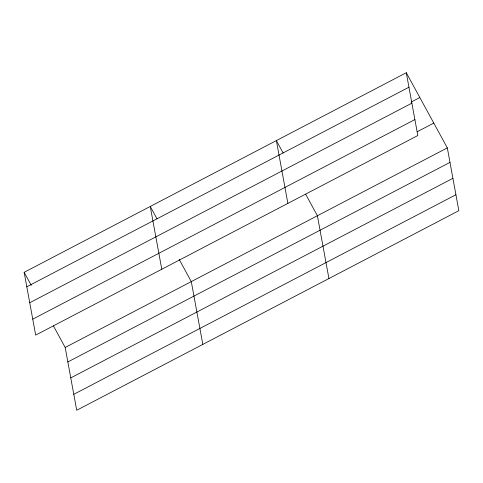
<?xml version="1.0" encoding="UTF-8"?>
<svg xmlns="http://www.w3.org/2000/svg" width="483" height="483" viewBox="0 0 483 483"><rect width="100%" height="100%" fill="white"/><g stroke="black" fill="none" stroke-linecap="round" stroke-linejoin="round"><path stroke-width="0.72" d="M406.288 72.734L417.813 135.53L35.676 335.111L24.15 272.315L406.288 72.734L447.324 147.889L458.85 210.685L76.712 410.266L65.187 347.47L53.426 325.934M26.806 286.799L408.944 87.218M411.166 102.058L419.83 97.536M29.735 302.744L411.872 103.163M32.747 319.166L414.885 119.585M417.125 131.787L433.782 123.087M65.187 347.47L447.324 147.889M67.849 361.954L449.981 162.373M70.772 377.899L452.909 178.318M73.79 394.321L455.922 194.74M283.129 152.99L276.361 140.589L287.886 203.385M305.636 194.208L317.397 215.75L328.923 278.54M157.029 218.853L150.255 206.452L161.781 269.248M179.175 259.419L191.292 281.607L202.818 344.403M24.15 272.315L31.28 285.368"/></g></svg>
